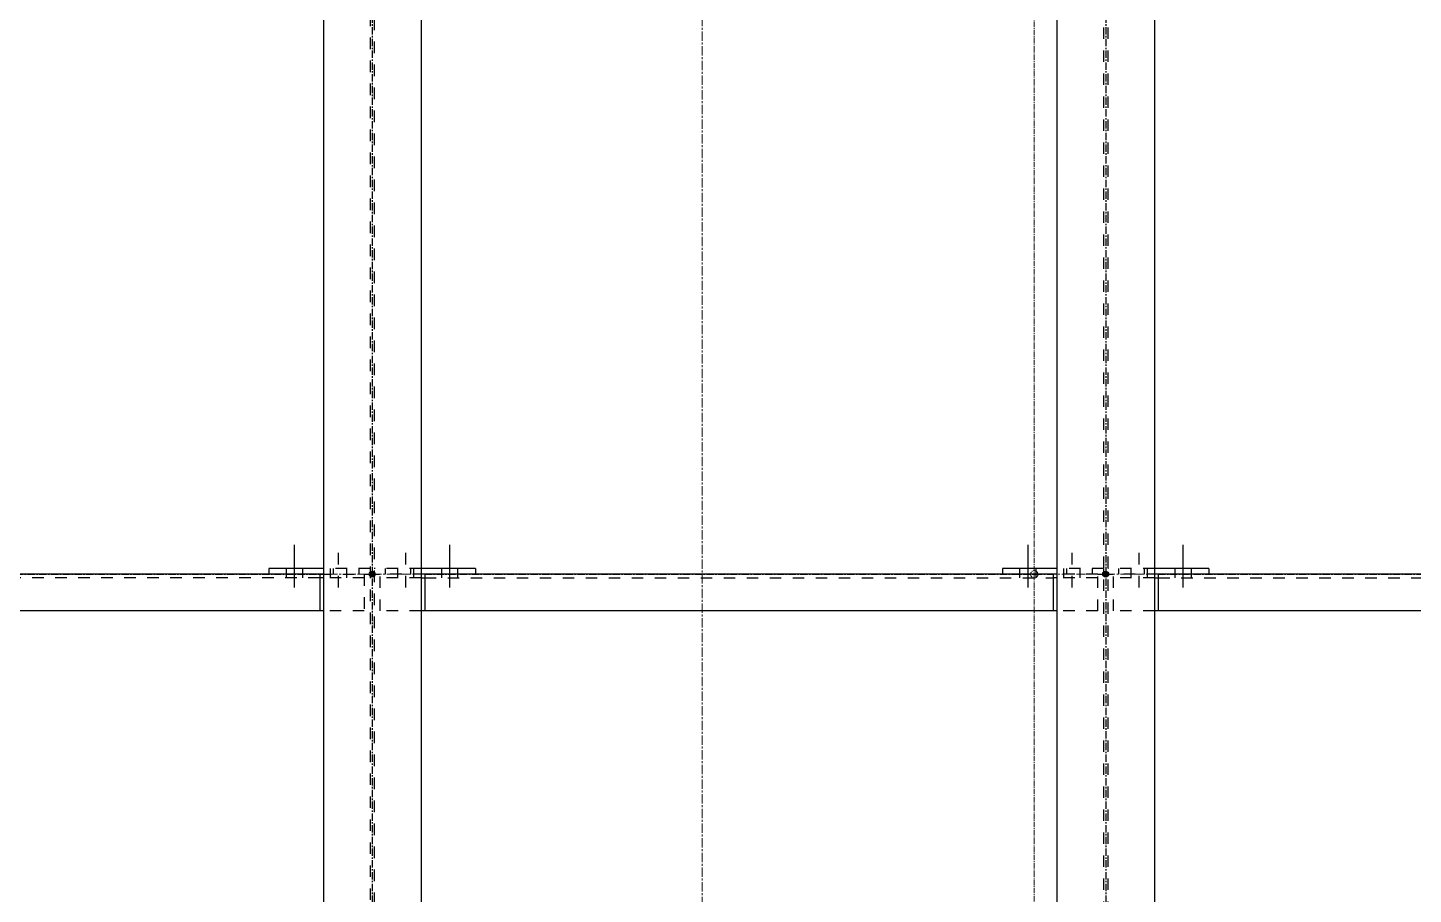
# Model space of a CAD drawing. Header units: inches. Extents: x 209270 to 234360, y -180214 to -150194.
# Drawn here: x 226042 to 227931, y -162000 to -160818 of the extents above; entities that cross this region are included whole.
import ezdxf

# ---------------------------------------------------------------- set-up
doc = ezdxf.new("R2010")
doc.units = ezdxf.units.IN
doc.header["$LTSCALE"] = 10
doc.header["$MEASUREMENT"] = 0
for name, pattern in [('CENTER', [2, 1.25, -0.25, 0.25, -0.25]), ('CENTER2', [1.125, 0.75, -0.125, 0.125, -0.125]), ('DXK_LINE_DOT2', [3.9198, 1.9599, -1.9599])]:
    doc.linetypes.add(name, pattern=pattern)
doc.layers.get('0').update_dxf_attribs({"color": 1})
for name, color, linetype in [('_BLUE_0', 5, 'Continuous'), ('_BLUE_1', 5, 'Continuous'), ('_BLUE_2', 5, 'Continuous'), ('_BLUE_4', 5, 'Continuous')]:
    doc.layers.add(name, color=color, linetype=linetype)
for name, color, linetype, lineweight in [('CEN', 1, 'CENTER', 9), ('CENETR LINE', 1, 'CENTER2', 9), ('DIM', 1, 'Continuous', 13)]:
    doc.layers.add(name, color=color, linetype=linetype, lineweight=lineweight)

# ---------------------------------------------------------------- blocks, each defined once
blk = doc.blocks.new('A$C2698bf6b')
at = {"layer": 'CENETR LINE'}
for p, q in [((0, -1290), (0, 1290)), ((-22.1, 0), (22.1, 0))]:
    blk.add_line(p, q, dxfattribs=at)
blk.add_circle((0, 0), 5, dxfattribs=at)
blk = doc.blocks.new('A$C1f4f58bd')
at = {"layer": 'CEN'}
blk.add_lwpolyline([(1100, 2200), (5000, 2200), (5000, -2700), (1100, -2700)], close=True, dxfattribs=at)
blk = doc.blocks.new('MECH_DRAWING')
at = {"layer": 'CEN'}
blk.add_line((220011.9, -161563.7), (232509.3, -161563.7), dxfattribs=at)
at = {"layer": 'DIM'}
for name, p in [('A$C1f4f58bd', (221961.9, -161563.7, -450449365.8)), ('A$C2698bf6b', (227414.5, -161563.7, 17003419418.5))]:
    blk.add_blockref(name, p, dxfattribs=at)
blk = doc.blocks.new('Part-116860372-115040 - 114867')
at = {"layer": '_BLUE_4', "linetype": 'Continuous'}
for points in [[(22700.6, 17190.8, -1), (22700.6, 17200.8, -1)], [(23950.6, 17190.8, -1), (23950.6, 17200.8, -1)]]:
    blk.add_hatch(color=256, dxfattribs=at).paths.add_polyline_path(points)
at = {"layer": '_BLUE_1', "linetype": 'DXK_LINE_DOT2'}
for p, q in [((22714.1, 17133.3), (22714.1, 17195.8)), ((22790.1, 17195.8), (22714.1, 17195.8)), ((23932.2, 17195.8), (23825.6, 17195.8)), ((23932.2, 17133.3), (23932.2, 17195.8)), ((22783.8, 17189.6), (22714.1, 17189.6)), ((22790.1, 17189.6), (23825.6, 17189.6)), ((23932.2, 17189.6), (23831.8, 17189.6)), ((22783.8, 17133.3), (22714.1, 17133.3)), ((23932.2, 17133.3), (23831.8, 17133.3))]:
    blk.add_line(p, q, dxfattribs=at)
at = {"layer": '_BLUE_2', "linetype": 'Continuous'}
for p, q in [((23825.6, 17195.8), (22790.1, 17195.8)), ((22790.1, 17195.8), (22790.1, 17133.3)), ((23825.6, 17195.8), (23825.6, 17133.3)), ((22783.8, 17189.6), (22790.1, 17189.6)), ((23831.8, 17189.6), (23825.6, 17189.6)), ((23831.8, 17133.3), (22783.8, 17133.3))]:
    blk.add_line(p, q, dxfattribs=at)
at = {"layer": '_BLUE_4', "linetype": 'CENTER'}
for p, q in [((22700.6, 17195.8), (22714.1, 17195.8)), ((22790.1, 17195.8), (23825.6, 17195.8)), ((23932.2, 17195.8), (23950.6, 17195.8))]:
    blk.add_line(p, q, dxfattribs=at)
at = {"layer": '_BLUE_4', "linetype": 'Continuous'}
for centre in [(22700.6, 17195.8), (23950.6, 17195.8)]:
    blk.add_circle(centre, 5, dxfattribs=at)
blk = doc.blocks.new('Part-116860372-115002 - 114867')
at = {"layer": '_BLUE_1', "linetype": 'DXK_LINE_DOT2'}
for p, q in [((22697, 18794.1), (22697, 15597.5)), ((22704.1, 18794.1), (22704.1, 15597.5))]:
    blk.add_line(p, q, dxfattribs=at)
at = {"layer": '_BLUE_2', "linetype": 'Continuous'}
for p, q in [((22783.8, 18704.8), (22783.8, 15686.9)), ((22617.3, 18689.6), (22617.3, 15702.1))]:
    blk.add_line(p, q, dxfattribs=at)
at = {"layer": '_BLUE_4', "linetype": 'CENTER'}
blk.add_line((22700.6, 18808.3), (22700.6, 15583.3), dxfattribs=at)
blk = doc.blocks.new('Part-116860372-115003 - 114867')
at = {"layer": '_BLUE_1', "linetype": 'DXK_LINE_DOT2'}
for p, q in [((21447, 18698.5), (21447, 15693.1)), ((21454.1, 18691.6), (21454.1, 15693.1))]:
    blk.add_line(p, q, dxfattribs=at)
at = {"layer": '_BLUE_2', "linetype": 'Continuous'}
for p, q in [((21367.3, 18704.8), (21367.3, 15686.9)), ((21533.8, 18704.8), (21533.8, 15686.9))]:
    blk.add_line(p, q, dxfattribs=at)
at = {"layer": '_BLUE_4', "linetype": 'CENTER'}
blk.add_line((21450.6, 18808.3), (21450.6, 15583.3), dxfattribs=at)
blk = doc.blocks.new('Part-116860372-115038 - 114867')
at = {"layer": '_BLUE_4', "linetype": 'Continuous'}
for points in [[(20200.6, 17190.8, -1), (20200.6, 17200.8, -1)], [(21450.6, 17190.8, -1), (21450.6, 17200.8, -1)]]:
    blk.add_hatch(color=256, dxfattribs=at).paths.add_polyline_path(points)
at = {"layer": '_BLUE_1', "linetype": 'DXK_LINE_DOT2'}
for p, q in [((20216.8, 17195.8), (20216.8, 17133.3)), ((20363.1, 17195.8), (20216.8, 17195.8)), ((21361.1, 17195.8), (21437, 17195.8)), ((21437, 17195.8), (21437, 17133.3)), ((20356.8, 17189.6), (20216.8, 17189.6)), ((21361.1, 17189.6), (20363.1, 17189.6)), ((21437, 17189.6), (21367.3, 17189.6)), ((20356.8, 17133.3), (20216.8, 17133.3)), ((21437, 17133.3), (21367.3, 17133.3))]:
    blk.add_line(p, q, dxfattribs=at)
at = {"layer": '_BLUE_2', "linetype": 'Continuous'}
for p, q in [((21361.1, 17195.8), (20363.1, 17195.8)), ((20363.1, 17133.3), (20363.1, 17195.8)), ((21361.1, 17195.8), (21361.1, 17133.3)), ((20363.1, 17189.6), (20356.8, 17189.6)), ((21367.3, 17189.6), (21361.1, 17189.6)), ((21367.3, 17133.3), (20356.8, 17133.3))]:
    blk.add_line(p, q, dxfattribs=at)
at = {"layer": '_BLUE_4', "linetype": 'CENTER'}
for p, q in [((20200.6, 17195.8), (20216.8, 17195.8)), ((20363.1, 17195.8), (21361.1, 17195.8)), ((21437, 17195.8), (21450.6, 17195.8))]:
    blk.add_line(p, q, dxfattribs=at)
at = {"layer": '_BLUE_4', "linetype": 'Continuous'}
for centre in [(20200.6, 17195.8), (21450.6, 17195.8)]:
    blk.add_circle(centre, 5, dxfattribs=at)
blk = doc.blocks.new('Part-116860372-115039 - 114867')
at = {"layer": '_BLUE_4', "linetype": 'Continuous'}
for points in [[(21450.6, 17190.8, -1), (21450.6, 17200.8, -1)], [(22700.6, 17190.8, -1), (22700.6, 17200.8, -1)]]:
    blk.add_hatch(color=256, dxfattribs=at).paths.add_polyline_path(points)
at = {"layer": '_BLUE_1', "linetype": 'DXK_LINE_DOT2'}
for p, q in [((21464.1, 17133.3), (21464.1, 17195.8)), ((21540.1, 17195.8), (21464.1, 17195.8)), ((22687, 17195.8), (22611.1, 17195.8)), ((22687, 17133.3), (22687, 17195.8)), ((21533.8, 17189.6), (21464.1, 17189.6)), ((21540.1, 17189.6), (22611.1, 17189.6)), ((22687, 17189.6), (22617.3, 17189.6)), ((21533.8, 17133.3), (21464.1, 17133.3)), ((22687, 17133.3), (22617.3, 17133.3))]:
    blk.add_line(p, q, dxfattribs=at)
at = {"layer": '_BLUE_2', "linetype": 'Continuous'}
for p, q in [((22611.1, 17195.8), (21540.1, 17195.8)), ((21540.1, 17195.8), (21540.1, 17133.3)), ((22611.1, 17195.8), (22611.1, 17133.3)), ((21533.8, 17189.6), (21540.1, 17189.6)), ((22617.3, 17189.6), (22611.1, 17189.6)), ((22617.3, 17133.3), (21533.8, 17133.3))]:
    blk.add_line(p, q, dxfattribs=at)
at = {"layer": '_BLUE_4', "linetype": 'CENTER'}
for p, q in [((21450.6, 17195.8), (21464.1, 17195.8)), ((21540.1, 17195.8), (22611.1, 17195.8)), ((22687, 17195.8), (22700.6, 17195.8))]:
    blk.add_line(p, q, dxfattribs=at)
at = {"layer": '_BLUE_4', "linetype": 'Continuous'}
for centre in [(21450.6, 17195.8), (22700.6, 17195.8)]:
    blk.add_circle(centre, 5, dxfattribs=at)
blk = doc.blocks.new('Part-116860372-115814 - 114867')
at = {"layer": '_BLUE_1', "linetype": 'DXK_LINE_DOT2'}
for p, q in [((22697, 17205.8), (22617.3, 17205.8)), ((22634.5, 17195.8), (22634.5, 17205.8)), ((22678.3, 17195.8), (22678.3, 17205.8)), ((22697, 17205.8), (22697, 17195.8))]:
    blk.add_line(p, q, dxfattribs=at)
at = {"layer": '_BLUE_2', "linetype": 'Continuous'}
for p, q in [((22617.3, 17205.8), (22524.5, 17205.8)), ((22524.5, 17205.8), (22524.5, 17195.8)), ((22617.3, 17195.8), (22611.1, 17195.8))]:
    blk.add_line(p, q, dxfattribs=at)
blk = doc.blocks.new('Part-116860372-115812 - 114867')
at = {"layer": '_BLUE_1', "linetype": 'DXK_LINE_DOT2'}
for p, q in [((22783.8, 17205.8), (22704.1, 17205.8)), ((22722.9, 17195.8), (22722.9, 17205.8)), ((22766.6, 17195.8), (22766.6, 17205.8))]:
    blk.add_line(p, q, dxfattribs=at)
at = {"layer": '_BLUE_2', "linetype": 'Continuous'}
for p, q in [((22876.6, 17205.8), (22783.8, 17205.8)), ((22790.1, 17195.8), (22783.8, 17195.8)), ((22876.6, 17205.8), (22876.6, 17195.8))]:
    blk.add_line(p, q, dxfattribs=at)
blk = doc.blocks.new('Bolt-116860372-115819 - 114867')
at = {"layer": '_BLUE_1', "linetype": 'DXK_LINE_DOT2'}
for p, q in [((21393.3, 17173.3), (21393.3, 17245.8)), ((21379.5, 17195.8), (21379.5, 17205.8)), ((21379.5, 17189.6), (21379.5, 17195.8)), ((21407, 17195.8), (21407, 17205.8)), ((21407, 17189.6), (21407, 17195.8))]:
    blk.add_line(p, q, dxfattribs=at)
at = {"layer": '_BLUE_2', "linetype": 'Continuous'}
for p, q in [((21318.3, 17173.3), (21318.3, 17245.8)), ((21304.5, 17195.8), (21304.5, 17205.8)), ((21304.5, 17189.6), (21304.5, 17195.8)), ((21332, 17195.8), (21332, 17205.8)), ((21332, 17189.6), (21332, 17195.8))]:
    blk.add_line(p, q, dxfattribs=at)
blk = doc.blocks.new('Part-116860372-115815 - 114867')
at = {"layer": '_BLUE_1', "linetype": 'DXK_LINE_DOT2'}
for p, q in [((21447, 17205.8), (21367.3, 17205.8)), ((21384.5, 17195.8), (21384.5, 17205.8)), ((21428.3, 17195.8), (21428.3, 17205.8)), ((21447, 17205.8), (21447, 17195.8))]:
    blk.add_line(p, q, dxfattribs=at)
at = {"layer": '_BLUE_2', "linetype": 'Continuous'}
for p, q in [((21367.3, 17205.8), (21274.5, 17205.8)), ((21274.5, 17205.8), (21274.5, 17195.8)), ((21367.3, 17195.8), (21361.1, 17195.8))]:
    blk.add_line(p, q, dxfattribs=at)
blk = doc.blocks.new('Part-116860372-115813 - 114867')
at = {"layer": '_BLUE_1', "linetype": 'DXK_LINE_DOT2'}
for p, q in [((21533.8, 17205.8), (21454.1, 17205.8)), ((21472.9, 17195.8), (21472.9, 17205.8)), ((21516.6, 17195.8), (21516.6, 17205.8))]:
    blk.add_line(p, q, dxfattribs=at)
at = {"layer": '_BLUE_2', "linetype": 'Continuous'}
for p, q in [((21626.6, 17205.8), (21533.8, 17205.8)), ((21540.1, 17195.8), (21533.8, 17195.8)), ((21626.6, 17205.8), (21626.6, 17195.8))]:
    blk.add_line(p, q, dxfattribs=at)
blk = doc.blocks.new('Bolt-116860372-115816 - 114867')
at = {"layer": '_BLUE_1', "linetype": 'DXK_LINE_DOT2'}
for p, q in [((22757.9, 17173.3), (22757.9, 17245.8)), ((22744.1, 17195.8), (22744.1, 17205.8)), ((22744.1, 17189.6), (22744.1, 17195.8)), ((22771.6, 17195.8), (22771.6, 17205.8)), ((22771.6, 17189.6), (22771.6, 17195.8))]:
    blk.add_line(p, q, dxfattribs=at)
at = {"layer": '_BLUE_2', "linetype": 'Continuous'}
for p, q in [((22832.9, 17173.3), (22832.9, 17245.8)), ((22819.1, 17195.8), (22819.1, 17205.8)), ((22819.1, 17189.6), (22819.1, 17195.8)), ((22846.6, 17195.8), (22846.6, 17205.8)), ((22846.6, 17189.6), (22846.6, 17195.8))]:
    blk.add_line(p, q, dxfattribs=at)
blk = doc.blocks.new('Bolt-116860372-115817 - 114867')
at = {"layer": '_BLUE_1', "linetype": 'DXK_LINE_DOT2'}
for p, q in [((21507.9, 17173.3), (21507.9, 17245.8)), ((21494.1, 17195.8), (21494.1, 17205.8)), ((21494.1, 17189.6), (21494.1, 17195.8)), ((21521.6, 17195.8), (21521.6, 17205.8)), ((21521.6, 17189.6), (21521.6, 17195.8))]:
    blk.add_line(p, q, dxfattribs=at)
at = {"layer": '_BLUE_2', "linetype": 'Continuous'}
for p, q in [((21582.9, 17173.3), (21582.9, 17245.8)), ((21569.1, 17195.8), (21569.1, 17205.8)), ((21569.1, 17189.6), (21569.1, 17195.8)), ((21596.6, 17195.8), (21596.6, 17205.8)), ((21596.6, 17189.6), (21596.6, 17195.8))]:
    blk.add_line(p, q, dxfattribs=at)
blk = doc.blocks.new('Bolt-116860372-115818 - 114867')
at = {"layer": '_BLUE_1', "linetype": 'DXK_LINE_DOT2'}
for p, q in [((22643.3, 17173.3), (22643.3, 17245.8)), ((22629.5, 17195.8), (22629.5, 17205.8)), ((22629.5, 17189.6), (22629.5, 17195.8)), ((22657, 17195.8), (22657, 17205.8)), ((22657, 17189.6), (22657, 17195.8))]:
    blk.add_line(p, q, dxfattribs=at)
at = {"layer": '_BLUE_2', "linetype": 'Continuous'}
for p, q in [((22568.3, 17173.3), (22568.3, 17245.8)), ((22554.5, 17195.8), (22554.5, 17205.8)), ((22554.5, 17189.6), (22554.5, 17195.8)), ((22582, 17195.8), (22582, 17205.8)), ((22582, 17189.6), (22582, 17195.8))]:
    blk.add_line(p, q, dxfattribs=at)
blk = doc.blocks.new('STR_DRAWING')
at = {"layer": '_BLUE_0', "xscale": 0.8, "yscale": 0.8, "zscale": 0.8}
for name in ['Part-116860372-115003 - 114867', 'Part-116860372-115002 - 114867', 'Bolt-116860372-115819 - 114867', 'Bolt-116860372-115817 - 114867', 'Bolt-116860372-115818 - 114867', 'Bolt-116860372-115816 - 114867', 'Part-116860372-115038 - 114867', 'Part-116860372-115815 - 114867', 'Part-116860372-115039 - 114867', 'Part-116860372-115813 - 114867', 'Part-116860372-115814 - 114867', 'Part-116860372-115040 - 114867', 'Part-116860372-115812 - 114867']:
    blk.add_blockref(name, (971.5, 4264.2), dxfattribs=at)

msp = doc.modelspace()

# ---------------------------------------------------------------- block references
msp.add_blockref('MECH_DRAWING', (0, 0))
at = {"xscale": 0.9999999999078191, "yscale": 1.0000000000951985}
msp.add_blockref('STR_DRAWING', (208379.9, -179584.5), dxfattribs=at)

doc.saveas('drawing.dxf')
